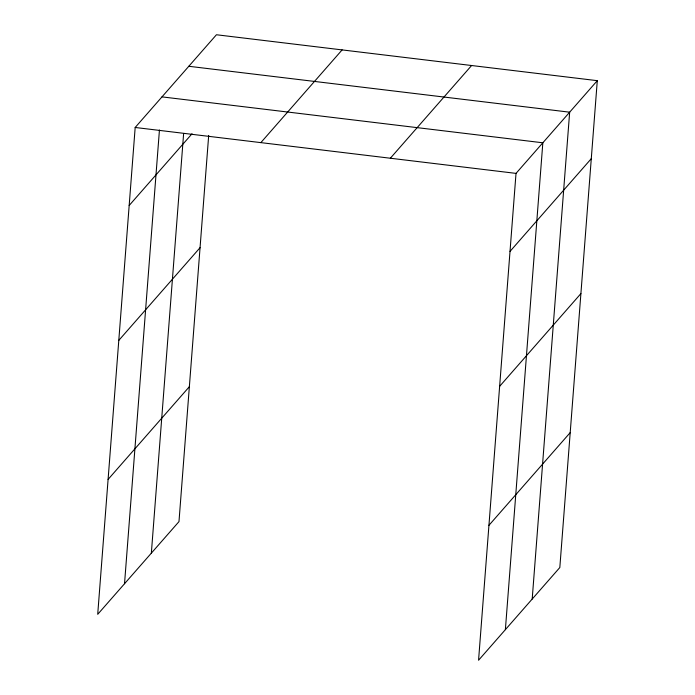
<?xml version="1.0" encoding="UTF-8"?>
<svg xmlns="http://www.w3.org/2000/svg" width="695" height="695" viewBox="0 0 695 695"><rect width="100%" height="100%" fill="white"/><g stroke="black" fill="none" stroke-linecap="round" stroke-linejoin="round"><path stroke-width="1.04" d="M597.292 80.672L516.02 173.385L478.56 660.25L559.822 567.528L597.292 80.672L216.44 34.75L135.178 127.472L97.708 614.328L178.98 521.615L208.691 135.421M124.527 583.731L159.442 130M151.345 553.133L183.628 133.596M505.378 629.653L542.838 142.788L161.996 96.874M532.196 599.055L569.657 112.19L188.805 66.277M129.174 205.477L192.02 133.77M260.851 142.623L342.122 49.901M118.793 340.394L200.056 247.681M108.099 479.411L189.361 386.689M390.347 158.234L471.61 65.512M510.026 251.39L591.289 158.668M499.644 386.316L580.907 293.594M488.941 525.324L570.204 432.611M135.178 127.472L516.02 173.385"/></g></svg>
